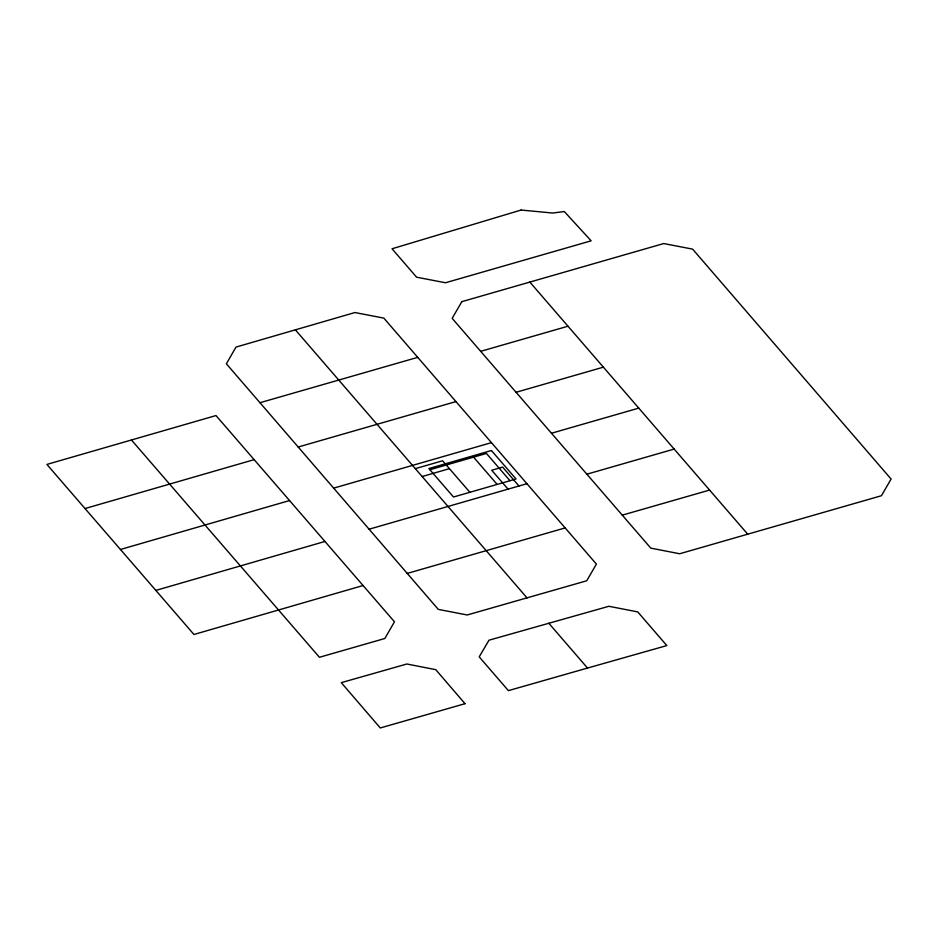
<?xml version="1.0" encoding="UTF-8"?>
<svg xmlns="http://www.w3.org/2000/svg" width="938" height="938" viewBox="0 0 938 938"><rect width="100%" height="100%" fill="white"/><g stroke="black" fill="none" stroke-linecap="round" stroke-linejoin="round"><path stroke-width="1.41" d="M131.461 440.004L319.436 657.28L384.85 638.485L394.464 621.777L215.986 415.557L46.9 464.427L85.018 508.548L254.139 459.655M85.018 508.548L120.463 549.48L289.549 500.552M324.947 541.461L155.825 590.412M363.076 585.523L193.943 634.475L120.463 549.48M259.967 402.719L438.281 609.383L467.206 614.976L586.742 580.774L596.404 564.09L383.818 318.111L354.916 312.542L235.989 347.095L226.375 363.803L259.967 402.719L417.703 357.355M480.666 351.328L567.982 326.213M298.167 447.027L455.95 401.593M516.064 392.283L603.392 367.157M333.658 488.135L491.442 442.642M415.346 468.648L442.619 460.781L469.868 492.286M551.474 433.239L638.79 408.112M429.909 469.739L486.412 453.441L509.991 480.713M422.159 476.527L449.431 468.66M369.103 529.208L526.933 483.703M586.871 474.194L674.199 449.068M407.233 573.423L565.145 527.918M622.281 515.15L709.597 490.07M587.516 668.055L508.396 690.638L479.201 656.858L488.991 640.197L608.868 606.288L637.758 611.916L666.824 645.579L587.516 668.055L548.836 623.266M529.864 282.092L747.715 534.191M518.972 486.001L502.616 467.101L491.711 470.243L508.056 489.144M473.561 457.146L497.152 484.418M295.364 329.848L527.015 597.881M461.824 301.661L452.163 318.345L650.784 548.132L679.675 553.76L881.439 495.721L891.1 479.048L692.607 249.133L663.717 243.552L461.824 301.661M521.071 210.042L392.037 248.781L416.589 277.191L445.48 282.76L591.139 240.832L564.324 211.566L552.634 213.032L521.071 210.042M491.418 450.521L428.889 468.554L453.5 497.011L516.029 478.978L491.418 450.521M465.014 703.688L380.277 727.958L341.291 682.653L406.881 663.998L435.771 669.673L465.014 703.688"/></g></svg>
